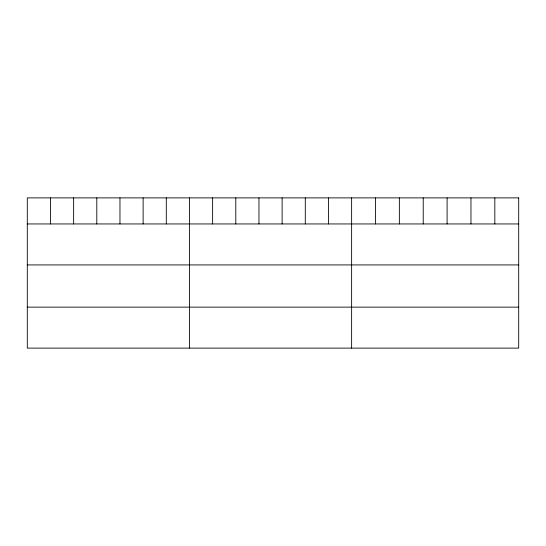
<?xml version="1.0" encoding="UTF-8"?>
<svg xmlns="http://www.w3.org/2000/svg" width="546" height="546" viewBox="0 0 546 546"><rect width="100%" height="100%" fill="white"/><g stroke="black" fill="none" stroke-linecap="round" stroke-linejoin="round"><path stroke-width="0.82" d="M27.3 223.949L518.7 223.949M27.3 264.926L518.7 264.926M27.3 307.139L518.7 307.139M494.833 197.884L494.833 223.949M470.966 197.884L470.966 223.949M447.099 197.884L447.099 223.949M423.225 197.884L423.225 223.949M399.358 197.884L399.358 223.949M375.491 197.884L375.491 223.949M351.624 197.884L351.624 348.116M328.46 197.884L328.46 223.949M305.289 197.884L305.289 223.949M282.125 197.884L282.125 223.949M258.961 197.884L258.961 223.949M235.797 197.884L235.797 223.949M212.626 197.884L212.626 223.949M189.462 197.884L189.462 348.116M166.298 197.884L166.298 223.949M143.127 197.884L143.127 223.949M119.963 197.884L119.963 223.949M96.799 197.884L96.799 223.949M73.635 197.884L73.635 223.949M50.464 197.884L50.464 223.949M518.7 197.884L27.3 197.884L27.3 348.116L518.7 348.116L518.7 197.884"/></g></svg>
